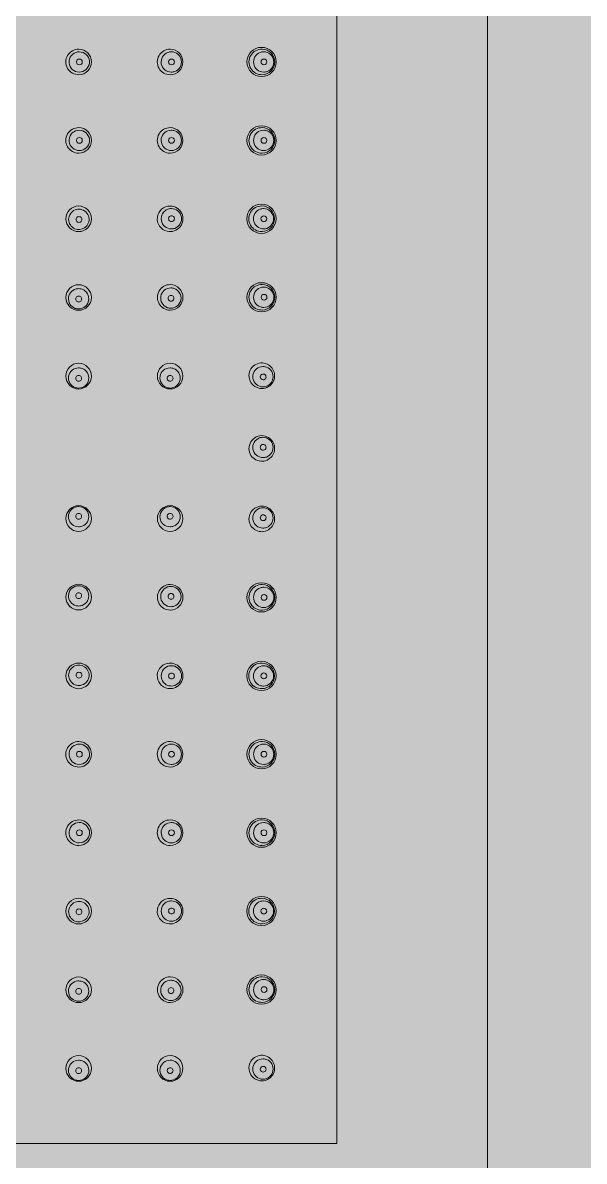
# Model space of a CAD drawing. Header units: metres. Extents: x 8 to 2416, y -346 to 476.
# Drawn here: x 218.0569 to 218.1233, y -98.8852 to -98.7507 of the extents above; entities that cross this region are included whole.
import ezdxf

# ---------------------------------------------------------------- set-up
doc = ezdxf.new("R2010")
doc.units = ezdxf.units.M
doc.linetypes.add('0', pattern=[0])
doc.layers.get('0').update_dxf_attribs({"color": 250, "linetype": '0', "lineweight": 20})
doc.layers.add('baños', color=140, linetype='Continuous', lineweight=0)
doc.layers.add('PLAFON', color=253, linetype='Continuous', lineweight=5)
doc.styles.get("Standard").update_dxf_attribs({"font": 'arial.ttf', "height": 0.1875})

# ---------------------------------------------------------------- blocks, each defined once
blk = doc.blocks.new('A$C3bae67db')
at = {"layer": 'baños'}
for points in [[(0.2000001275641807, 0.2000000241799569), (1.275641352549428e-07, 0.2000000241799569), (1.275641352549428e-07, 2.417995403902751e-08), (0.2000001275641807, 2.417995403902751e-08)], [(0.1822216636463319, 0.1822215602621071), (0.01777859148198413, 0.1822215602621071), (0.01777859148198413, 0.0177784880978038), (0.1822216636463319, 0.0177784880978038)]]:
    blk.add_lwpolyline(points, close=True, dxfattribs=at)
for centre, radius in [((0.03594764254646954, 0.1733134594743326), 0.001726273626168971), ((0.04522413281413584, 0.1732910671919292), 0.001726273626168971), ((0.0544796976509847, 0.1733134594743326), 0.001726273626168971), ((0.06374570612022445, 0.1733134594743326), 0.001726273626168971), ((0.07300127095707332, 0.1732910671919292), 0.001726273626168971), ((0.08227776122473962, 0.1733134594743326), 0.001726273626168971), ((0.1177224939035764, 0.1733134594743326), 0.001726273626168971), ((0.1269989841712427, 0.1732910671919292), 0.001726273626168971), ((0.1362545490080915, 0.1733134594743326), 0.001726273626168971), ((0.1455205574773313, 0.1733134594743326), 0.001726273626168971), ((0.05448229008286809, 0.1517792178755037), 0.0003427381330779128), ((0.06374232382266065, 0.1517792178755037), 0.0003427381330779128), ((0.1362579313056553, 0.1517792178755037), 0.0003427381330779128), ((0.1455179650454479, 0.1517792178755037), 0.0003427381330779128)]:
    blk.add_circle(centre, radius, dxfattribs=at)
for centre, radius, start, end in [((0.02667146049041413, 0.173339638749173), 0.001510474982378461, 39.79127587580216, 147.8576029366483), ((0.03594852879812471, 0.1733573133617377), 0.001508167584307319, 0.9001850982253351, 179.1011506184335), ((0.04522324656248067, 0.1733349210793058), 0.001508167584307319, 0.8988493815665013, 179.0998149017747), ((0.05447989800812003, 0.1733552166100374), 0.001508175294152605, 0.896473032322938, 179.1038122815197), ((0.06374550576308913, 0.1733552166100374), 0.001508175294152605, 0.8961877184802615, 179.1035269676771), ((0.07300215720872849, 0.1733349210793058), 0.001508167584307319, 0.9001850982253351, 179.1011506184335), ((0.08227687497308445, 0.1733573133617377), 0.001508167584307319, 0.8988493815665013, 179.0998149017747), ((0.09155394328079502, 0.173339638749173), 0.001510474982378461, 32.1423970633517, 140.2087241241978), ((0.09987286056059475, 0.173339638749173), 0.001510474982378461, 32.1423970633517, 140.2087241241978), ((0.108446311847521, 0.173339638749173), 0.001510474982378461, 39.79127587580218, 147.8576029366483), ((0.1177233801552315, 0.1733573133617377), 0.001508167584307319, 0.9001850982253351, 179.1011506184335), ((0.1269980979195875, 0.1733349210793058), 0.001508167584307319, 0.8988493815665013, 179.0998149017747), ((0.1362547493652269, 0.1733552166100374), 0.001508175294152605, 0.896473032322938, 179.1038122815197), ((0.145520357120196, 0.1733552166100374), 0.001508175294152605, 0.8961877184802615, 179.1035269676771), ((0.02668835295797045, 0.1733449948361461), 0.001521988814155353, 148.366663832522, 279.4518474387844), ((0.02656214025953751, 0.1734710912806072), 0.001200821812368165, 19.98354941315338, 180.0929165922669), ((0.02655997301460822, 0.1734758483477385), 0.001200817506817739, 199.9156134316533, 0.09317299457435906), ((0.02654205190149561, 0.1734943216248617), 0.0003417448353014675, 144.1962748123012, 216.5408433824308), ((0.02654379855423805, 0.1734938082787956), 0.0003434622621792048, 80.36180667197289, 144.2972788445857), ((0.02654419348707826, 0.1734967832680532), 0.000340463161306216, 6.43826669501083, 80.34350834063362), ((0.02654142169056151, 0.1734966598719616), 0.0003432313649668054, 290.3438179429309, 6.406851776727837), ((0.02668618238338105, 0.1733286937784619), 0.001506273214753162, 279.6351170446447, 40.46958004635466), ((0.02656461747185723, 0.1734779245608316), 0.001196171468180108, 359.9940856858029, 19.71649711018825), ((0.03595047069982549, 0.1735581352258926), 0.001202478864778748, 20.04951967974894, 179.640957565026), ((0.0359367025284687, 0.1735657161405477), 0.001188687084480606, 180.0022010002266, 199.6794990756158), ((0.03594870799813954, 0.1735730735439809), 0.001202472454991783, 199.8169514147223, 359.6410310933491), ((0.03594975739791018, 0.1735992992373561), 0.0003427216785174244, 0.3254488414049065, 179.6683356267581), ((0.03594975761118668, 0.173603229818486), 0.0003427216785175545, 180.3254488415971, 359.6683356265643), ((0.03596245409856103, 0.1735654923240766), 0.001188702755491038, 0.00229199929753495, 19.9144172177911), ((0.04520932126204436, 0.1735431000416732), 0.001188702755491038, 160.0855827822089, 179.9977080007025), ((0.04522306736246584, 0.1735506812615775), 0.001202472454991783, 180.358968906651, 340.1830485852777), ((0.04522130466055252, 0.1735357429434607), 0.001202478864778748, 0.3590424349740219, 159.9504803202511), ((0.04522201796246783, 0.1735769069549526), 0.0003427216785174244, 0.3316643732419094, 179.6745511585951), ((0.0452220177494187, 0.1735808375360826), 0.0003427216785175545, 180.3316643734357, 359.6745511584029), ((0.04523507283190931, 0.1735433238581159), 0.001188687084480606, 340.3205009243842, 359.9977989997734), ((0.05448101657564486, 0.1735538487710251), 0.001202467430117421, 20.04733987539626, 179.6512744404281), ((0.05446754951820232, 0.1735612104902096), 0.001188978101211688, 180.0020748071833, 199.67936772018), ((0.05447933488515311, 0.1735681017058432), 0.001202398407140004, 199.7994449916714, 359.6681591336498), ((0.05448018139393618, 0.173594454557179), 0.0003427214496652206, 0.3198416913579096, 179.6787560475), ((0.05448018144100253, 0.173598289266824), 0.0003427214496676189, 180.3198417624976, 359.6787559762951), ((0.05449272013104611, 0.1735610929665263), 0.001188992995398989, 0.002160217887124121, 19.91273335855645), ((0.06373268364016305, 0.1735610929665263), 0.001188992995398989, 160.0872666414435, 179.9978397821129), ((0.06374606888628342, 0.1735681017058432), 0.001202398407140004, 180.3318408663502, 340.2005550083285), ((0.0637443871955643, 0.1735538487710251), 0.001202467430117421, 0.3487255595719368, 159.9526601246038), ((0.06374522237727298, 0.173594454557179), 0.0003427214496652206, 0.3212439525000475, 179.6801583086421), ((0.06374522233020663, 0.173598289266824), 0.0003427214496676189, 180.3212440237049, 359.6801582375024), ((0.06375785425300684, 0.1735612104902096), 0.001188978101211688, 340.3206322798199, 359.9979251928167), ((0.07300409911065664, 0.1735357429434607), 0.001202478864778748, 20.04951967974894, 179.640957565026), ((0.07299033093929985, 0.1735433238581159), 0.001188687084480606, 180.0022010002266, 199.6794990756158), ((0.07300233640874332, 0.1735506812615775), 0.001202472454991783, 199.8169514147223, 359.6410310933491), ((0.07300338580874133, 0.1735769069549526), 0.0003427216785174244, 0.3254488414049065, 179.6683356267581), ((0.07300338602179046, 0.1735808375360826), 0.0003427216785175545, 180.3254488415971, 359.6683356265643), ((0.07301608250939218, 0.1735431000416732), 0.001188702755491038, 0.00229199929753495, 19.9144172177911), ((0.08226294967264813, 0.1735654923240766), 0.001188702755491038, 160.0855827822089, 179.9977080007025), ((0.08227669577306962, 0.1735730735439809), 0.001202472454991783, 180.358968906651, 340.1830485852777), ((0.08227493307138367, 0.1735581352258926), 0.001202478864778748, 0.3590424349740219, 159.9504803202511), ((0.08227564637329898, 0.1735992992373561), 0.0003427216785174244, 0.3316643732419094, 179.6745511585951), ((0.08227564616002248, 0.173603229818486), 0.0003427216785175545, 180.3316643734357, 359.6745511584029), ((0.08228870124274046, 0.1735657161405477), 0.001188687084480606, 340.3205009243842, 359.9977989997734), ((0.0915392213878281, 0.1733286937784619), 0.001506273214753162, 139.5304199536453, 260.3648829553553), ((0.09166543075660094, 0.1734758483477385), 0.001200817506817739, 179.9068270054256, 340.0843865683467), ((0.09166078629935193, 0.1734779245608316), 0.001196171468180108, 160.2835028898118, 180.0059143141971), ((0.09166326351167164, 0.1734710912806072), 0.001200821812368165, 359.9070834077331, 160.0164505868466), ((0.09153705081323871, 0.1733449948361461), 0.001521988814155353, 260.5481525612156, 31.633336167478), ((0.09168398208064765, 0.1734966598719616), 0.0003432313649668054, 173.5931482232722, 249.6561820570691), ((0.09168121028435827, 0.1734967832680532), 0.000340463161306216, 99.65649165936632, 173.5617333049892), ((0.09168160521697111, 0.1734938082787956), 0.0003434622621792048, 35.70272115541425, 99.63819332802713), ((0.09168335186971355, 0.1734943216248617), 0.0003417448353014675, 323.4591566175691, 35.80372518769882), ((0.09985813866762783, 0.1733286937784619), 0.001506273214753162, 139.5304199536453, 260.3648829553553), ((0.09998434803640066, 0.1734758483477385), 0.001200817506817739, 179.9068270054256, 340.0843865683467), ((0.09997970357915165, 0.1734779245608316), 0.001196171468180108, 160.2835028898118, 180.0059143141971), ((0.09998218079147136, 0.1734710912806072), 0.001200821812368165, 359.9070834077331, 160.0164505868466), ((0.09985596809303843, 0.1733449948361461), 0.001521988814155353, 260.5481525612156, 31.633336167478), ((0.1000028993604474, 0.1734966598719616), 0.0003432313649668054, 173.5931482232722, 249.6561820570691), ((0.100000127564158, 0.1734967832680532), 0.000340463161306216, 99.65649165936632, 173.5617333049892), ((0.1000005224967708, 0.1734938082787956), 0.0003434622621792048, 35.70272115541425, 99.63819332802713), ((0.1000022691495133, 0.1734943216248617), 0.0003417448353014675, 323.4591566175691, 35.80372518769882), ((0.1084632043150773, 0.1733449948361461), 0.001521988814155353, 148.366663832522, 279.4518474387844), ((0.1083369916166443, 0.1734710912806072), 0.001200821812368165, 19.98354941315338, 180.0929165922669), ((0.108334824371715, 0.1734758483477385), 0.001200817506817739, 199.9156134316533, 0.09317299457435906), ((0.1083169032586024, 0.1734943216248617), 0.0003417448353014675, 144.1962748123012, 216.5408433824308), ((0.1083186499113449, 0.1734938082787956), 0.0003434622621792048, 80.36180667197294, 144.2972788445857), ((0.1083190448439577, 0.1734967832680532), 0.000340463161306216, 6.43826669501083, 80.34350834063368), ((0.1083162730476683, 0.1734966598719616), 0.0003432313649668054, 290.3438179429309, 6.406851776727837), ((0.1084610337404879, 0.1733286937784619), 0.001506273214753162, 279.6351170446448, 40.46958004635464), ((0.1083394688289641, 0.1734779245608316), 0.001196171468180108, 359.9940856858029, 19.71649711018825), ((0.1177253220569323, 0.1735581352258926), 0.001202478864778748, 20.04951967974894, 179.640957565026), ((0.1177115538855755, 0.1735657161405477), 0.001188687084480606, 180.0022010002266, 199.6794990756158), ((0.1177235593552464, 0.1735730735439809), 0.001202472454991783, 199.8169514147223, 359.6410310933491), ((0.117724608755017, 0.1735992992373561), 0.0003427216785174244, 0.3254488414049065, 179.6683356267581), ((0.1177246089682935, 0.173603229818486), 0.0003427216785175545, 180.3254488415971, 359.6683356265643), ((0.1177373054556679, 0.1735654923240766), 0.001188702755491038, 0.00229199929753495, 19.9144172177911), ((0.1269841726189238, 0.1735431000416732), 0.001188702755491038, 160.0855827822089, 179.9977080007025), ((0.1269979187195727, 0.1735506812615775), 0.001202472454991783, 180.358968906651, 340.1830485852777), ((0.1269961560176593, 0.1735357429434607), 0.001202478864778748, 0.3590424349740219, 159.9504803202511), ((0.1269968693195747, 0.1735769069549526), 0.0003427216785174244, 0.3316643732419094, 179.6745511585951), ((0.1269968691065255, 0.1735808375360826), 0.0003427216785175545, 180.3316643734357, 359.6745511584029), ((0.1270099241890161, 0.1735433238581159), 0.001188687084480606, 340.3205009243842, 359.9977989997734), ((0.1362558679327517, 0.1735538487710251), 0.001202467430117421, 20.04733987539625, 179.6512744404281), ((0.1362424008753091, 0.1735612104902096), 0.001188978101211688, 180.0020748071833, 199.6793677201801), ((0.1362541862420326, 0.1735681017058432), 0.001202398407140004, 199.7994449916714, 359.6681591336498), ((0.136255032751043, 0.173594454557179), 0.0003427214496652206, 0.3198416913579096, 179.6787560475), ((0.1362550327981094, 0.173598289266824), 0.0003427214496676189, 180.3198417624976, 359.6787559762951), ((0.1362675714881529, 0.1735610929665263), 0.001188992995398989, 0.002160217887124121, 19.91273335855645), ((0.1455075349972699, 0.1735610929665263), 0.001188992995398989, 160.0872666414435, 179.9978397821129), ((0.1455209202431629, 0.1735681017058432), 0.001202398407140004, 180.3318408663502, 340.2005550083285), ((0.1455192385526711, 0.1735538487710251), 0.001202467430117421, 0.3487255595719368, 159.9526601246038), ((0.1455200737343798, 0.173594454557179), 0.0003427214496652206, 0.3212439525000475, 179.6801583086421), ((0.1455200736873135, 0.173598289266824), 0.0003427214496676189, 180.3212440237049, 359.6801582375024), ((0.1455327056101137, 0.1735612104902096), 0.001188978101211688, 340.32063227982, 359.9979251928167), ((0.02655749825337672, 0.1734690213807717), 0.00119617823364954, 179.9941310564692, 199.6485422794375), ((0.02654136459543999, 0.1734947125826984), 0.0003414261719296849, 216.6622272733104, 290.466407909324), ((0.03594856698939886, 0.1733275157811995), 0.001508967363600021, 177.9698192432843, 2.177052033884066), ((0.04522320837097915, 0.1733051234987677), 0.001508967363600021, 177.8229479661159, 2.030180756715632), ((0.05447989808065223, 0.1733261349289883), 0.001508910434373833, 177.9996003974604, 2.000684916435894), ((0.06374550569055693, 0.1733261349289883), 0.001508910434373833, 177.9993150835641, 2.000399602539628), ((0.07300219540023001, 0.1733051234987677), 0.001508967363600021, 177.9698192432843, 2.177052033884066), ((0.0822768367818103, 0.1733275157811995), 0.001508967363600021, 177.8229479661159, 2.030180756715632), ((0.09168403917576917, 0.1734947125826984), 0.0003414261719296849, 249.5335920906758, 323.3377727266896), ((0.09166790551783244, 0.1734690213807717), 0.00119617823364954, 340.3514577205625, 0.005868943530813565), ((0.1000029564555689, 0.1734947125826984), 0.0003414261719296849, 249.5335920906758, 323.3377727266896), ((0.09998682279763216, 0.1734690213807717), 0.00119617823364954, 340.3514577205625, 0.005868943530813565), ((0.1083323496104835, 0.1734690213807717), 0.00119617823364954, 179.9941310564692, 199.6485422794375), ((0.1083162159525468, 0.1734947125826984), 0.0003414261719296849, 216.6622272733104, 290.4664079093242), ((0.1177234183465057, 0.1733275157811995), 0.001508967363600021, 177.9698192432843, 2.177052033884066), ((0.126998059728086, 0.1733051234987677), 0.001508967363600021, 177.8229479661159, 2.030180756715632), ((0.1362547494377591, 0.1733261349289883), 0.001508910434373833, 177.9996003974604, 2.000684916435894), ((0.1455203570476638, 0.1733261349289883), 0.001508910434373833, 177.9993150835641, 2.000399602539628), ((0.02663879445433714, 0.16248970152974), 0.001523564837230641, 0.572643303545837, 179.4250678076633), ((0.02641404869312147, 0.1625132737926727), 0.00119389333313216, 19.32997812112687, 180.3589489030435), ((0.02637921581206548, 0.1625079551179631), 0.0003407760450880885, 359.6804184145589, 180.3259849812832), ((0.02640200394601244, 0.1625059856988464), 0.001207674969753276, 0, 19.46710473996738), ((0.03593772813631269, 0.1625079825428095), 0.001510641993610608, 0.5139883427186024, 179.4190526749139), ((0.0358497349675222, 0.1625904260841828), 0.001200928035992184, 19.83266307732577, 180.07419896696), ((0.03583517325408003, 0.1626041723710792), 0.0003424123588573842, 0.09251265869286474, 180.098022152865), ((0.03585009761011726, 0.1625929907371422), 0.001199718968097798, 359.996946844907, 19.72332169044368), ((0.04521341857773997, 0.1625044422988147), 0.001509211767642307, 0.7561059737710158, 193.171467770371), ((0.04521883131813276, 0.1626559617632672), 0.001199718968097798, 160.2766783095563, 180.003053155093), ((0.04521919396050045, 0.1626533971103079), 0.001200928035992184, 359.92580103304, 160.1673369226743), ((0.04523375567394261, 0.1626671433972042), 0.0003424123588573842, 359.901977847135, 179.9074873413072), ((0.05447967483312688, 0.1625053218036676), 0.001508369991397104, 0.7108807457131594, 179.2900072567805), ((0.05448111998019023, 0.1626421779732148), 0.001201973046303671, 19.915328080069, 179.8397393457669), ((0.05448089270360335, 0.1626680811883894), 0.000342717117449731, 0.1414165953508873, 179.8545204967726), ((0.05448629616487644, 0.1626454373263648), 0.001195996880989198, 0.0008305610141249543, 19.85298930787151), ((0.06374493907240186, 0.1625053218036676), 0.001508369991397104, 0.7099927432194744, 179.2891192542869), ((0.06373831774087968, 0.1626454373263648), 0.001195996880989198, 160.1470106921285, 179.9991694389859), ((0.06374349392533851, 0.1626421779732148), 0.001201973046303671, 0.1602606542315242, 160.084671919931), ((0.0637437212019254, 0.1626680811883894), 0.000342717117449731, 0.1454795032273842, 179.8585834046491), ((0.07301119532778877, 0.1625044422988147), 0.001509211767642307, 346.828532229629, 179.243894026229), ((0.0730054199450283, 0.1626533971103079), 0.001200928035992184, 19.83266307732577, 180.07419896696), ((0.07299085823158613, 0.1626671433972042), 0.0003424123588573842, 0.09251265869286474, 180.098022152865), ((0.07300578258762336, 0.1626559617632672), 0.001199718968097798, 359.996946844907, 19.72332169044368), ((0.08228688576921606, 0.1625079825428095), 0.001510641993610608, 0.5809473250861245, 179.4860116572814), ((0.08237451629541148, 0.1625929907371422), 0.001199718968097798, 160.2766783095563, 180.003053155093), ((0.08237487893800655, 0.1625904260841828), 0.001200928035992184, 359.92580103304, 160.1673369226743), ((0.08238944065144871, 0.1626041723710792), 0.0003424123588573842, 359.901977847135, 179.9074873413072), ((0.0915862143840318, 0.1624867265404824), 0.001523564837230641, 0.5749321923366639, 179.4273566964525), ((0.09182300489258388, 0.1625030107095888), 0.001207674969753276, 160.5328952600326, 180), ((0.09181096014524748, 0.1625102988034151), 0.00119389333313216, 359.6410510969565, 160.6700218788731), ((0.09184579302630347, 0.1625049801287055), 0.0003407760450880885, 359.6740150187168, 180.3195815854411), ((0.1084140407442842, 0.1624867265404824), 0.001523564837230641, 0.5726433035474657, 179.4250678076633), ((0.1081892949830685, 0.1625102988034151), 0.00119389333313216, 19.32997812112687, 180.3589489030435), ((0.1081544621020125, 0.1625049801287055), 0.0003407760450880885, 359.6804184145589, 180.3259849812832), ((0.1081772502357321, 0.1625030107095888), 0.001207674969753276, 0, 19.46710473996738), ((0.1177133693590999, 0.1625079825428095), 0.001510641993610608, 0.5139883427186024, 179.4190526749139), ((0.1176253761903094, 0.1625904260841828), 0.001200928035992184, 19.83266307732577, 180.07419896696), ((0.1176108144768673, 0.1626041723710792), 0.0003424123588573842, 0.09251265869286474, 180.098022152865), ((0.1176257388329045, 0.1625929907371422), 0.001199718968097798, 359.996946844907, 19.72332169044368), ((0.1269890598005272, 0.1625044422988147), 0.001509211767642307, 0.7561059737710158, 193.171467770371), ((0.1269944725406926, 0.1626559617632672), 0.001199718968097798, 160.2766783095563, 180.003053155093), ((0.1269948351832877, 0.1626533971103079), 0.001200928035992184, 359.92580103304, 160.1673369226743), ((0.1270093968967299, 0.1626671433972042), 0.0003424123588573842, 359.901977847135, 179.9074873413072), ((0.1362553160559141, 0.1625053218036676), 0.001508369991397104, 0.7108807457131594, 179.2900072567805), ((0.1362567612029775, 0.1626421779732148), 0.001201973046303671, 19.915328080069, 179.8397393457685), ((0.1362565339263906, 0.1626680811883894), 0.000342717117449731, 0.1414165953508873, 179.8545204967726), ((0.1362619373874363, 0.1626454373263648), 0.001195996880989198, 0.0008305610141249543, 19.85298930787151), ((0.1455205802951891, 0.1625053218036676), 0.001508369991397104, 0.7099927432194744, 179.2891192542869), ((0.1455139589634395, 0.1626454373263648), 0.001195996880989198, 160.1470106921285, 179.9991694389859), ((0.1455191351481258, 0.1626421779732148), 0.001201973046303671, 0.1602606542331526, 160.084671919931), ((0.1455193624247126, 0.1626680811883894), 0.000342717117449731, 0.1454795032273842, 179.8585834046491), ((0.0266387950550584, 0.1625197775215845), 0.001523560504830024, 180.5561373689593, 359.441573742277), ((0.02642785375608447, 0.1625057363893809), 0.00120767496975197, 179.997253034212, 199.4671047486142), ((0.02641580915472197, 0.162498448543392), 0.001193893552601191, 199.3299870384884, 0.3617157200806724), ((0.02637921602647886, 0.1625041155252411), 0.0003407760450881728, 179.6804184144938, 0.3259849813467099), ((0.03593772851670884, 0.1625086333660484), 0.001510635915196017, 179.4437361404923, 0.4893048771358387), ((0.03584852868878308, 0.1625888708632779), 0.00119972075021922, 180, 199.6894084976491), ((0.03584887435952488, 0.1625915256633057), 0.001200943033476937, 199.8031047080196, 0.06684714840780348), ((0.03583517330887709, 0.1626041394468594), 0.0003424123588572697, 180.092512941707, 0.09802186985085153), ((0.04521488791849926, 0.1624924126265803), 0.001507949430811743, 192.7136886774853, 1.213885066650693), ((0.04522005456849776, 0.1626544966894308), 0.001200943033476937, 179.9331528515922, 340.1968952919805), ((0.04523375561914555, 0.1626671104729844), 0.0003424123588572697, 179.9019781301492, 359.907487058293), ((0.04522040023923957, 0.162651841889403), 0.00119972075021922, 340.3105915023508, 0), ((0.05447967492748695, 0.1624929886570108), 0.001508573317714411, 178.8216237899946, 1.179264308856052), ((0.05447514442696821, 0.162645556827659), 0.001195992791243886, 180.0008071647798, 199.7035512946327), ((0.05448032528509295, 0.1626488237044619), 0.00120197248215199, 199.7668953392953, 359.839403913317), ((0.05448089276453949, 0.1626697972677), 0.0003427171174496419, 180.1414165954144, 359.854520496644), ((0.06374493897804179, 0.1624929886570108), 0.001508573317714411, 178.820735691144, 1.178376210005465), ((0.0637442886204358, 0.1626488237044619), 0.00120197248215199, 180.160596086683, 340.2331046607047), ((0.06374372114098925, 0.1626697972677), 0.0003427171174496419, 180.145479503356, 359.8585834045856), ((0.06374946947856053, 0.162645556827659), 0.001195992791243886, 340.2964487053673, 359.9991928352202), ((0.07300972598702948, 0.1624924126265803), 0.001507949430811743, 178.7861149333493, 347.2863113225147), ((0.07300421366628917, 0.162651841889403), 0.00119972075021922, 180, 199.6894084976491), ((0.07300455933703098, 0.1626544966894308), 0.001200943033476937, 199.8031047080196, 0.06684714840780348), ((0.07299085828638319, 0.1626671104729844), 0.0003424123588572697, 180.092512941707, 0.09802186985085153), ((0.0822868853888199, 0.1625086333660484), 0.001510635915196017, 179.5106951228642, 0.5562638595076828), ((0.08237573954600386, 0.1625915256633057), 0.001200943033476937, 179.9331528515922, 340.1968952919805), ((0.08238944059665165, 0.1626041394468594), 0.0003424123588572697, 179.9019781301492, 359.907487058293), ((0.08237608521674566, 0.1625888708632779), 0.00119972075021922, 340.3105915023508, 0), ((0.09158621378331055, 0.1625168025323269), 0.001523560504830024, 180.5584262577229, 359.4438626310407), ((0.09180919968364698, 0.1624954735541344), 0.001193893552601191, 179.6382842799193, 340.6700129615115), ((0.09184579281189009, 0.1625011405359835), 0.0003407760450881728, 179.6740150186533, 0.3195815855062213), ((0.09179715508228448, 0.1625027614001233), 0.00120767496975197, 340.5328952513857, 0.00274696578805152), ((0.1084140413450054, 0.1625168025323269), 0.001523560504830024, 180.5561373689593, 359.441573742277), ((0.1082031000460315, 0.1625027614001233), 0.00120767496975197, 179.997253034212, 199.4671047486143), ((0.108191055444669, 0.1624954735541344), 0.001193893552601191, 199.3299870384885, 0.3617157200806724), ((0.1081544623164259, 0.1625011405359835), 0.0003407760450881728, 179.6804184144938, 0.3259849813467099), ((0.1177133697394961, 0.1625086333660484), 0.001510635915196017, 179.4437361404923, 0.4893048771358387), ((0.1176241699115703, 0.1625888708632779), 0.00119972075021922, 180, 199.6894084976491), ((0.1176245155823121, 0.1625915256633057), 0.001200943033476937, 199.8031047080196, 0.06684714840780348), ((0.1176108145316643, 0.1626041394468594), 0.0003424123588572697, 180.092512941707, 0.09802186985085153), ((0.1269905291412865, 0.1624924126265803), 0.001507949430811743, 192.7136886774853, 1.213885066650693), ((0.126995695791285, 0.1626544966894308), 0.001200943033476937, 179.9331528515922, 340.1968952919805), ((0.1270093968419328, 0.1626671104729844), 0.0003424123588572697, 179.9019781301492, 359.907487058293), ((0.1269960414620268, 0.162651841889403), 0.00119972075021922, 340.3105915023508, 0), ((0.1362553161502742, 0.1624929886570108), 0.001508573317714411, 178.8216237899946, 1.179264308856052), ((0.1362507856497555, 0.162645556827659), 0.001195992791243886, 180.0008071647798, 199.7035512946327), ((0.1362559665078802, 0.1626488237044619), 0.00120197248215199, 199.7668953392953, 359.839403913317), ((0.1362565339873267, 0.1626697972677), 0.0003427171174496419, 180.1414165954144, 359.854520496644), ((0.145520580200829, 0.1624929886570108), 0.001508573317714411, 178.820735691144, 1.178376210005465), ((0.145519929843223, 0.1626488237044619), 0.00120197248215199, 180.160596086683, 340.2331046607047), ((0.1455193623637765, 0.1626697972677), 0.0003427171174496419, 180.145479503356, 359.8585834045856), ((0.1455251107013478, 0.162645556827659), 0.001195992791243886, 340.2964487053673, 359.9991928352202), ((0.02663785287288967, 0.1516793232206517), 0.001523803867774046, 0.5837768436947157, 179.4152251325285), ((0.02641135372616965, 0.1517027955314241), 0.001193765217027741, 19.32207136788142, 180.363403610891), ((0.02637626643670821, 0.1516972787777213), 0.0003407458622599414, 6.35093158794635e-11, 180.3292931579268), ((0.02639910873629425, 0.1516953399615666), 0.001207791059114692, 359.9972673894018, 19.46362924008448), ((0.03592147547076685, 0.1516853050253708), 0.001515211808342921, 0.2639760559234214, 179.7336847053708), ((0.03576870870299764, 0.1516971728971335), 0.001198002720139636, 19.54098254232294, 180.1675718781783), ((0.03574472805278539, 0.1516948994953289), 0.0003418119665339049, 359.8552793012769, 180.1515735499855), ((0.03575830528255075, 0.1516925742759447), 0.001209345381516621, 355.5836531630925, 19.58144326290454), ((0.04521661609644845, 0.1516867050663002), 0.001515211808342921, 0.2663152946292405, 179.7360239440766), ((0.04515062373796219, 0.151725699607983), 0.001201160736598691, 147.0834398431392, 202.9431687113481), ((0.04515062373750744, 0.1517256996076135), 0.001201160737011495, 8.702909777498146, 147.0834398944907), ((0.04513443505627812, 0.1517334180448024), 0.0003418119665339049, 359.8484264500146, 180.1447206987231), ((0.05447950813184299, 0.1516974878060644), 0.001508175096699564, 0.3875553460212671, 179.6135214827309), ((0.05448327261931674, 0.151767782404324), 0.001200198361899698, 199.7612507028317, 179.9592501936951), ((0.06374510577368575, 0.1516974878060644), 0.001508175096699564, 0.386478517269135, 179.6124446539788), ((0.063741341286212, 0.151767782404324), 0.001200198361899698, 0.04074980630490895, 340.2387492971683), ((0.0730079978090803, 0.1516867050663002), 0.001515211808342921, 0.2639760559234214, 179.7336847053708), ((0.0730739901680213, 0.1517256996076135), 0.001201160737011495, 32.91656010550926, 171.2970902225019), ((0.07309017884925062, 0.1517334180448024), 0.0003418119665339049, 359.8552793012769, 180.1515735499855), ((0.07307399016756655, 0.151725699607983), 0.001201160736598691, 337.0568312886519, 32.91656015686085), ((0.08230313843476189, 0.1516853050253708), 0.001515211808342921, 0.2663152946292405, 179.7360239440766), ((0.08246630862297799, 0.1516925742759447), 0.001209345381516621, 160.4185567370955, 184.4163468369073), ((0.0824559052025311, 0.1516971728971335), 0.001198002720139636, 359.8324281218217, 160.4590174576771), ((0.08247988585274335, 0.1516948994953289), 0.0003418119665339049, 359.8484264500146, 180.1447206987231), ((0.09158715596547928, 0.1516763482313941), 0.001523803867774046, 0.5847748674714536, 179.4162231563053), ((0.0918259001020747, 0.151692364972309), 0.001207791059114692, 160.5363707599155, 180.0027326105982), ((0.0918136551121993, 0.1516998205421665), 0.001193765217027741, 359.636596389109, 160.6779286321186), ((0.09184874240166074, 0.1516943037884637), 0.0003407458622599414, 359.6707068420732, 179.9999999999365), ((0.1084130991628367, 0.1516763482313941), 0.001523803867774046, 0.5837768436947157, 179.4152251325285), ((0.1081866000161167, 0.1516998205421665), 0.001193765217027741, 19.32207136788142, 180.363403610891), ((0.1081515127266552, 0.1516943037884637), 0.0003407458622599414, 6.35093158794635e-11, 180.3292931579268), ((0.1081743550262413, 0.151692364972309), 0.001207791059114692, 359.9972673894018, 19.46362924008448), ((0.1176971166935541, 0.1516853050253708), 0.001515211808342921, 0.2639760559234214, 179.7336847053708), ((0.1175443499257849, 0.1516971728971335), 0.001198002720139636, 19.54098254232293, 180.1675718781783), ((0.1175203692755726, 0.1516948994953289), 0.0003418119665339049, 359.8552793012769, 180.1515735499855), ((0.117533946505338, 0.1516925742759447), 0.001209345381516621, 355.5836531630927, 19.58144326290454), ((0.1269922573192357, 0.1516867050663002), 0.001515211808342921, 0.2663152946292405, 179.7360239440766), ((0.1269262649607494, 0.151725699607983), 0.001201160736598691, 147.0834398431392, 202.9431687113481), ((0.1269262649602947, 0.1517256996076135), 0.001201160737011495, 8.702909777498146, 147.0834398944907), ((0.1269100762790654, 0.1517334180448024), 0.0003418119665339049, 359.8484264500146, 180.1447206987231), ((0.1362551493546302, 0.1516974878060644), 0.001508175096699564, 0.3875553460212671, 179.6135214827309), ((0.136258913842104, 0.151767782404324), 0.001200198361899698, 199.7612507028317, 179.9592501936951), ((0.145520746996473, 0.1516974878060644), 0.001508175096699564, 0.386478517269135, 179.6124446539788), ((0.1455169825089992, 0.151767782404324), 0.001200198361899698, 0.04074980630490895, 340.2387492971683), ((0.02663785314141798, 0.1517101341865335), 0.001523801172583426, 180.5737534540958, 359.4252485220948), ((0.02642540357485679, 0.1516951663949051), 0.001207791056576054, 179.9972663805075, 199.4636292666915), ((0.02641315858907411, 0.1516877108249055), 0.001193765215403577, 199.3220712593833, 0.3634045924781659), ((0.02637627761235173, 0.1516933897590498), 0.0003407568798300127, 179.6753688899595, 0.6539242679389679), ((0.03592147574657112, 0.1516988162758715), 0.001515209523409549, 180.2445972809356, 359.7530634803589), ((0.0357750706611828, 0.1516936374212783), 0.001204359554630129, 179.9984916965057, 199.6016971446696), ((0.03576950751128471, 0.1516903087541159), 0.001198002774692498, 199.5409847640694, 355.6504272075318), ((0.03574472815851415, 0.1516931318816042), 0.0003418119665338834, 179.8552793012768, 0.1515735499854856), ((0.04521661582064418, 0.1517002163168009), 0.001515209523409549, 180.2469365196411, 359.7554027190644), ((0.04515068339353867, 0.1517096354696328), 0.001195045438537086, 202.2327774254911, 338.1927723495052), ((0.04513443495054936, 0.1517316504310493), 0.0003418119665338834, 179.8484264500145, 0.1447206987231602), ((0.0451506237447834, 0.1517256996062493), 0.001201160729709154, 337.4823809651804, 8.702909875497538), ((0.05447950815821834, 0.1516946950685458), 0.001508196546264781, 179.5074288684401, 0.4936479602929344), ((0.05441135045814782, 0.1517482342116985), 0.001128460337495796, 178.9640748255869, 199.9974153185455), ((0.0637451057473104, 0.1516946950685458), 0.001508196546264781, 179.5063520397071, 0.4925711315599271), ((0.06381326344738092, 0.1517482342116985), 0.001128460337495796, 340.0025846814546, 1.035925174413134), ((0.07300799808488456, 0.1517002163168009), 0.001515209523409549, 180.2445972809356, 359.7530634803589), ((0.07307399016074534, 0.1517256996062493), 0.001201160729709154, 171.2970901245025, 202.5176190348196), ((0.07307393051199007, 0.1517096354696328), 0.001195045438537086, 201.8072276504948, 337.7672225745089), ((0.07309017895497938, 0.1517316504310493), 0.0003418119665338834, 179.8552793012768, 0.1515735499854856), ((0.08230313815895762, 0.1516988162758715), 0.001515209523409549, 180.2469365196411, 359.7554027190644), ((0.08245510639424403, 0.1516903087541159), 0.001198002774692498, 184.3495727924682, 340.4590152359306), ((0.08247988574701459, 0.1516931318816042), 0.0003418119665338834, 179.8484264500145, 0.1447206987231602), ((0.08244954324434595, 0.1516936374212783), 0.001204359554630129, 340.3983028553304, 0.00150830349425744), ((0.09158715569695097, 0.1517071591972758), 0.001523801172583426, 180.5747514779052, 359.4262465459042), ((0.09181185024929484, 0.1516847358356479), 0.001193765215403577, 179.6365954075218, 340.6779287406165), ((0.09184873122601722, 0.1516904147697922), 0.0003407568798300127, 179.346075732061, 0.324631110040522), ((0.09179960526373954, 0.1516921914056475), 0.001207791056576054, 340.5363707333084, 0.002733619492575247), ((0.108413099431365, 0.1517071591972758), 0.001523801172583426, 180.5737534540958, 359.4252485220948), ((0.1082006498645764, 0.1516921914056475), 0.001207791056576054, 179.9972663805075, 199.4636292666916), ((0.1081884048790211, 0.1516847358356479), 0.001193765215403577, 199.3220712593835, 0.3634045924781659), ((0.1081515239022988, 0.1516904147697922), 0.0003407568798300127, 179.6753688899595, 0.6539242679389679), ((0.1176971169693584, 0.1516988162758715), 0.001515209523409549, 180.2445972809356, 359.7530634803589), ((0.11755071188397, 0.1516936374212783), 0.001204359554630129, 179.9984916965057, 199.6016971446696), ((0.117545148734072, 0.1516903087541159), 0.001198002774692498, 199.5409847640694, 355.6504272075318), ((0.1175203693813014, 0.1516931318816042), 0.0003418119665338834, 179.8552793012768, 0.1515735499854856), ((0.1269922570434314, 0.1517002163168009), 0.001515209523409549, 180.2469365196411, 359.7554027190644), ((0.1269263246163259, 0.1517096354696328), 0.001195045438537086, 202.2327774254911, 338.1927723495052), ((0.1269100761733366, 0.1517316504310493), 0.0003418119665338834, 179.8484264500145, 0.1447206987231602), ((0.1269262649675706, 0.1517256996062493), 0.001201160729709154, 337.4823809651804, 8.702909875497538), ((0.1362551493810056, 0.1516946950685458), 0.001508196546264781, 179.5074288684401, 0.4936479602929344), ((0.1361869916809351, 0.1517482342116985), 0.001128460337495796, 178.9640748255869, 199.9974153185455), ((0.1455207469700976, 0.1516946950685458), 0.001508196546264781, 179.5063520397071, 0.4925711315599271), ((0.1455889046701682, 0.1517482342116985), 0.001128460337495796, 340.0025846814546, 1.035925174413134)]:
    blk.add_arc(centre, radius, start, end, dxfattribs=at)
blk = doc.blocks.new('PL BASE 2N NASAS 09')
at = {"layer": 'baños', "xscale": -1, "rotation": 270}
blk.add_blockref('A$C3bae67db', (167.94754627385, -8.461834534872423), dxfattribs=at)
at = {"layer": 'baños', "linetype": 'Continuous', "flags": 8}
for tag, p in [('MODELNUMBER', (167.1329024166141, -5.630616461235325, 2.857834639711941e-07)), ('TRADENAME', (167.1329024166694, -5.630658418648187, 2.857834639711941e-07)), ('MATERIAL', (167.132902416781, -5.630742991131916, 2.857834639711941e-07)), ('PRODUCT', (167.1329024167253, -5.630700704890165, 2.857834639711941e-07)), ('MODELNUMBER', (168.3076463902173, -5.630616461235325, 2.857834639711941e-07)), ('TRADENAME', (168.3076463902726, -5.630658418648187, 2.857834639711941e-07)), ('MATERIAL', (168.3076463903842, -5.630742991131916, 2.857834639711941e-07)), ('PRODUCT', (168.3076463903285, -5.630700704890165, 2.857834639711941e-07))]:
    blk.add_attdef(tag, p, '', height=2.537174511142602e-05, rotation=180.0000755047861, dxfattribs=at)
blk = doc.blocks.new('PL MUEBLES 2N NASAS 09')
blk.add_blockref('PL BASE 2N NASAS 09', (49.91427858474094, 62.7170073077223))

msp = doc.modelspace()

# ---------------------------------------------------------------- hatches: boundary and pattern name
at = {"layer": 'PLAFON', "transparency": 33554477}
h = msp.add_hatch(color=256, dxfattribs=at)
h.dxf.hatch_style = 1
edge = h.paths.add_edge_path()
edge.add_line((215.2618249119773, -98.02073648651077), (215.2618249119773, -99.33073648651109))
edge.add_arc((215.3318249119773, -99.33073648651109), 0.06999999999999318, 180, 270)
edge.add_line((215.3318249119773, -99.40073648651108), (216.3918249119755, -99.40073648651062))
edge.add_line((216.3918249119755, -99.40073648651062), (219.7418248827709, -99.40073648651136))
edge.add_arc((219.7418248827568, -99.33073648647714), 0.07000000003422713, 270.0000000115852, 360.0000000375589)
edge.add_line((219.811824882791, -99.33073648643125), (219.8118248827873, -95.92073648643094))
edge.add_arc((219.7418248827593, -95.92073648653877), 0.07000000002798856, 8.826166459719494e-08, 90.00000044691483)
edge.add_line((219.7418248822133, -95.85073648651078), (215.3318249119773, -95.85073648651078))
edge.add_arc((215.3318249119773, -95.92073648651078), 0.06999999999999318, 90, 180)
edge.add_line((215.2618249119773, -95.92073648651078), (215.2618249119773, -98.02073648651077))

# ---------------------------------------------------------------- block references
msp.add_blockref('PL MUEBLES 2N NASAS 09', (0.05000000000006821, -153.1560156215326))

doc.saveas('drawing.dxf')
